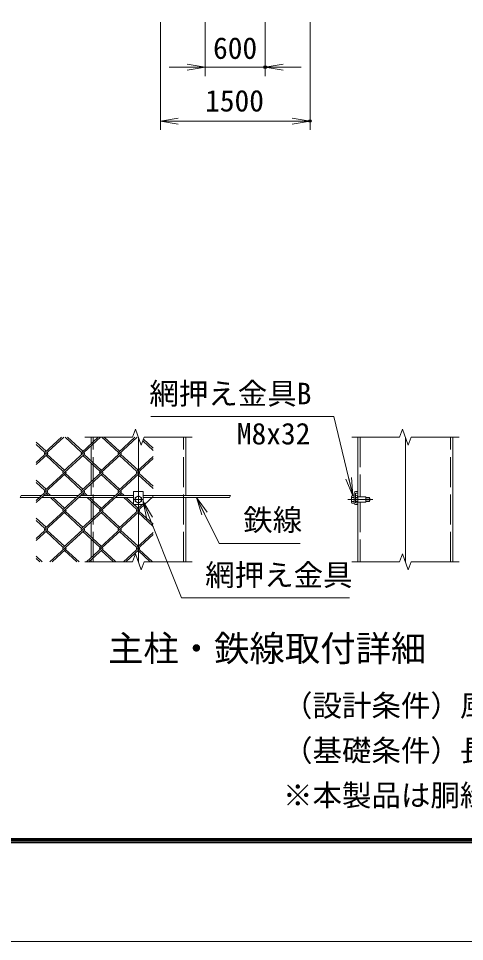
# Model space of a CAD drawing. Units: millimetres at full size. Extents: x -18900 to 18900, y -13365 to 13365.
# Drawn here: x -4148 to 323, y -13365 to -4105 of the extents above; entities that cross this region are included whole.
import ezdxf
from ezdxf.enums import TextEntityAlignment as Align

# ---------------------------------------------------------------- set-up
doc = ezdxf.new("R2010")
doc.units = ezdxf.units.MM
doc.header["$LTSCALE"] = 50
doc.header["$PDMODE"] = 32
doc.header["$PDSIZE"] = 25
doc.linetypes.add('DASHED', pattern=[7.5, 6, -1.5])
doc.linetypes.add('USER1', pattern=[50.8, 31.75, -6.35, 6.35, -6.35])
for name, color, linetype, lineweight in [('0-0_D-STR-TXT', 7, 'Continuous', 13), ('0-1_D-STR1', 1, 'Continuous', 18), ('0-2_D-BMK', 2, 'USER1', 13), ('0-3_D-STR3', 3, 'Continuous', 13), ('0-7_D-STR-DIM', 7, 'Continuous', 13), ('0-8_0', 7, 'Continuous', 18), ('0-A_D-TTL-TXT', 7, 'Continuous', 13), ('0-B_D-STR2', 7, 'Continuous', 13), ('0-C_D-TTL', 7, 'Continuous', 18)]:
    doc.layers.add(name, color=color, linetype=linetype, lineweight=lineweight)
doc.layers.add('0-9_Defpoints', color=253, linetype='Continuous')
doc.styles.add('ＭＳ ゴシック', font='')
doc.styles.get('ＭＳ ゴシック').set_extended_font_data('MS Gothic')

# ---------------------------------------------------------------- blocks, each defined once
blk = doc.blocks.new('_Open')
at = {"layer": '0-8_0'}
blk.add_line((-50, 8.33), (0, 0), dxfattribs=at)
blk.add_lwpolyline([(-50, -8.33), (0, 0), (-50, 0)], dxfattribs=at)

msp = doc.modelspace()

# ---------------------------------------------------------------- linework, layer by layer
at = {"layer": '0-0_D-STR-TXT'}
for points in [[(-2821.93, -8099.32), (-985.8, -8099.32), (-796.5, -8891.16)], [(-831.33, -9918.7), (-2514.43, -9918.7), (-2897.42, -8954.15)], [(-1322.7, -9373), (-2136.63, -9373), (-2362.87, -8912.42)]]:
    msp.add_lwpolyline(points, dxfattribs=at)
at = {"layer": '0-1_D-STR1'}
for p, q in [((-3420.66, -8372.2), (-3420.66, -8305.63)), ((-2470.66, -8890.63), (-2470.66, -8305.63)), ((-744.52, -8305.63), (-744.52, -9555.63)), ((205.48, -9555.63), (205.48, -8305.63)), ((-3420.66, -8543.35), (-3420.66, -8393.36)), ((-3420.66, -8752.85), (-3420.66, -8565.05)), ((-3420.66, -8890.63), (-3420.66, -8774.56)), ((-3420.66, -8924.55), (-3420.66, -8910.63)), ((-3420.66, -9134.05), (-3420.66, -8946.25)), ((-2470.66, -9555.63), (-2470.66, -8910.63)), ((-3420.66, -9305.75), (-3420.66, -9155.75)), ((-3420.66, -9515.25), (-3420.66, -9327.45)), ((-3420.66, -9555.63), (-3420.66, -9536.95)), ((-3358.16, -9555.33), (-3358.16, -9555.63))]:
    msp.add_line(p, q, dxfattribs=at)
at = {"layer": '0-1_D-STR1', "linetype": 'DASHED'}
for p, q in [((-3398.16, -9555.63), (-3398.16, -8305.63)), ((-2493.16, -9555.63), (-2493.16, -8305.63)), ((-722.02, -8305.63), (-722.02, -8902.77)), ((182.98, -9555.63), (182.98, -8305.63)), ((-722.02, -8958.49), (-722.02, -9555.63))]:
    msp.add_line(p, q, dxfattribs=at)
at = {"layer": '0-2_D-BMK'}
for p, q in [((-2945.66, -9555.63), (-2945.66, -8305.63)), ((-269.52, -9555.63), (-269.52, -8305.63)), ((-2995.66, -8930.63), (-2895.66, -8930.63)), ((-846.16, -8930.63), (-596.16, -8930.63))]:
    msp.add_line(p, q, dxfattribs=at)
at = {"layer": '0-3_D-STR3'}
for p, q in [((-2898.16, -8850.63), (-2993.16, -8850.63)), ((-2993.16, -8850.63), (-2993.16, -8980.63)), ((-2898.16, -8850.63), (-2898.16, -8980.63)), ((-784.52, -8865.63), (-784.52, -8965.63)), ((-769.52, -8850.63), (-744.52, -8850.63)), ((-769.52, -8868.13), (-769.52, -8963.13)), ((-767.02, -8865.63), (-744.52, -8865.63)), ((-744.52, -8850.63), (-744.52, -8865.63)), ((-4131.11, -8910.63), (-3937.8, -8910.63)), ((-4119.57, -8890.63), (-3915.97, -8890.63)), ((-3914.11, -8910.63), (-3569.16, -8910.63)), ((-3892.29, -8890.63), (-3547.33, -8890.63)), ((-3545.47, -8910.63), (-3200.52, -8910.63)), ((-3523.65, -8890.63), (-3178.69, -8890.63)), ((-3176.83, -8910.63), (-2993.16, -8910.63)), ((-3155.01, -8890.63), (-2993.16, -8890.63)), ((-2898.16, -8980.63), (-2993.16, -8980.63)), ((-2978.16, -8911.87), (-2945.66, -8893.1)), ((-2978.16, -8949.39), (-2978.16, -8911.87)), ((-2945.66, -8968.16), (-2978.16, -8949.39)), ((-2945.66, -8893.1), (-2913.16, -8911.87)), ((-2913.16, -8949.39), (-2945.66, -8968.16)), ((-2913.16, -8911.87), (-2913.16, -8949.39)), ((-2021.75, -8890.63), (-2898.16, -8890.63)), ((-2033.3, -8910.63), (-2898.16, -8910.63)), ((-811.02, -8899.13), (-807.54, -8893.1)), ((-811.02, -8899.13), (-811.02, -8962.13)), ((-811.02, -8962.13), (-807.54, -8968.16)), ((-784.52, -8893.1), (-807.54, -8893.1)), ((-784.52, -8911.87), (-807.54, -8911.87)), ((-784.52, -8949.39), (-807.54, -8949.39)), ((-784.52, -8968.16), (-807.54, -8968.16)), ((-784.52, -8893.1), (-784.52, -8968.16)), ((-769.52, -8910.63), (-744.52, -8910.63)), ((-769.52, -8914.38), (-744.52, -8914.38)), ((-769.52, -8946.88), (-744.52, -8946.88)), ((-769.52, -8950.63), (-744.52, -8950.63)), ((-769.52, -8980.63), (-744.52, -8980.63)), ((-767.02, -8965.63), (-744.52, -8965.63)), ((-744.52, -8902.63), (-666.02, -8903.13)), ((-666.02, -8958.13), (-744.52, -8958.63)), ((-744.52, -8965.63), (-744.52, -8980.63)), ((-666.02, -8958.13), (-666.02, -8903.13)), ((-666.02, -8910.63), (-630.52, -8910.63)), ((-666.02, -8914.38), (-626.77, -8914.38)), ((-666.02, -8946.88), (-626.77, -8946.88)), ((-666.02, -8950.63), (-630.52, -8950.63)), ((-630.52, -8910.63), (-624.52, -8916.63)), ((-630.52, -8910.63), (-630.52, -8950.63)), ((-630.52, -8950.63), (-624.52, -8944.63)), ((-624.52, -8916.63), (-624.52, -8944.63))]:
    msp.add_line(p, q, dxfattribs=at)
for centre, radius in [((-2945.66, -8930.63), 31.25), ((-758.52, -8900.63), 10)]:
    msp.add_circle(centre, radius, dxfattribs=at)
for centre, radius, start, end in [((-769.52, -8865.63), 15, 90, 180), ((-767.02, -8868.13), 2.5, 90, 180), ((-748.35, -8930.63), 62.1, 162.4121, 197.5879), ((-793.83, -8902.48), 16.61, 145.61585, 214.38415), ((-793.83, -8958.78), 16.61, 145.61585, 214.38415), ((-769.52, -8965.63), 15, 180, 270), ((-767.02, -8963.13), 2.5, 180, 270)]:
    msp.add_arc(centre, radius, start, end, dxfattribs=at)
at = {"layer": '0-7_D-STR-DIM'}
for p, q in [((-2725.58, -4143.82), (-2725.58, -5223.82)), ((-2275.58, -4143.82), (-2275.58, -4683.82)), ((-1675.58, -4143.82), (-1675.58, -4683.82)), ((-1225.58, -4143.82), (-1225.58, -5223.82)), ((-2455.58, -4593.82), (-2635.58, -4593.82)), ((-2275.58, -4593.82), (-1675.58, -4593.82)), ((-1495.58, -4593.82), (-1315.58, -4593.82)), ((-2725.58, -5133.82), (-1225.58, -5133.82)), ((-2974.52, -8226.34), (-3003.38, -8305.63)), ((-2916.8, -8384.92), (-2974.52, -8226.34)), ((-298.38, -8226.34), (-327.24, -8305.63)), ((-240.67, -8384.92), (-298.38, -8226.34)), ((-3483.16, -8305.63), (-3003.38, -8305.63)), ((-2887.94, -8305.63), (-2916.8, -8384.92)), ((-2887.94, -8305.63), (-2408.16, -8305.63)), ((-807.02, -8305.63), (-327.24, -8305.63)), ((-211.81, -8305.63), (-240.67, -8384.92)), ((-211.81, -8305.63), (267.98, -8305.63)), ((-4119.57, -8890.63), (-4131.11, -8910.63)), ((-2021.75, -8890.63), (-2033.3, -8910.63)), ((-2974.52, -9476.34), (-3003.38, -9555.63)), ((-2916.8, -9634.92), (-2974.52, -9476.34)), ((-298.38, -9476.34), (-327.24, -9555.63)), ((-240.67, -9634.92), (-298.38, -9476.34)), ((-3483.16, -9555.63), (-3003.38, -9555.63)), ((-2887.94, -9555.63), (-2916.8, -9634.92)), ((-2887.94, -9555.63), (-2408.16, -9555.63)), ((-807.02, -9555.63), (-327.24, -9555.63)), ((-211.81, -9555.63), (-240.67, -9634.92)), ((-211.81, -9555.63), (267.98, -9555.63))]:
    msp.add_line(p, q, dxfattribs=at)
at = {"layer": '0-9_Defpoints'}
for p in [(-1675.58, -4593.82), (-1225.58, -5133.82)]:
    msp.add_point(p, dxfattribs=at)
at = {"layer": '0-B_D-STR2'}
for p, q in [((-3693.56, -8305.63), (-3969.57, -8558.54)), ((-3716.65, -8305.63), (-3882.69, -8457.78)), ((-3324.92, -8305.63), (-3698.66, -8648.1)), ((-3514.34, -8457.5), (-3680.09, -8305.63)), ((-3502.5, -8446.65), (-3656.4, -8305.63)), ((-3348.01, -8305.63), (-3514.05, -8457.78)), ((-2956.28, -8305.63), (-3330.03, -8648.1)), ((-3145.71, -8457.5), (-3311.45, -8305.63)), ((-3133.86, -8446.65), (-3287.77, -8305.63)), ((-2979.96, -8305.63), (-3145.71, -8457.5)), ((-2798.51, -8416.15), (-2895.74, -8327.06)), ((-3871.14, -8446.65), (-3969.57, -8356.46)), ((-3882.98, -8457.5), (-3969.57, -8378.16)), ((-2798.51, -8437.85), (-2901.67, -8343.33)), ((-3859.3, -8479.21), (-3969.57, -8580.25)), ((-3490.66, -8479.21), (-3882.98, -8838.7)), ((-3698.66, -8648.1), (-3871.14, -8490.06)), ((-3686.82, -8637.25), (-3859.3, -8479.21)), ((-3122.02, -8479.21), (-3514.34, -8838.7)), ((-3330.03, -8648.1), (-3502.5, -8490.06)), ((-3318.18, -8637.25), (-3490.66, -8479.21)), ((-2961.39, -8648.1), (-3133.86, -8490.06)), ((-2949.55, -8637.25), (-3122.02, -8479.21)), ((-2798.51, -8498.86), (-2961.39, -8648.1)), ((-2798.51, -8520.56), (-3145.71, -8838.7)), ((-3674.98, -8669.8), (-3969.57, -8939.74)), ((-3306.34, -8669.8), (-3698.66, -9029.3)), ((-3514.34, -8838.7), (-3686.82, -8680.66)), ((-3502.5, -8827.85), (-3674.98, -8669.8)), ((-2937.7, -8669.8), (-3330.03, -9029.3)), ((-3145.71, -8838.7), (-3318.18, -8680.66)), ((-3133.86, -8827.85), (-3306.34, -8669.8)), ((-2798.51, -8819.05), (-2948.51, -8681.6)), ((-2798.51, -8797.35), (-2937.7, -8669.8)), ((-3871.14, -8827.85), (-3969.57, -8737.66)), ((-3882.98, -8838.7), (-3969.57, -8759.36)), ((-3859.3, -8860.4), (-3969.57, -8961.44)), ((-3490.66, -8860.4), (-3882.98, -9219.9)), ((-3850, -8890.63), (-3871.14, -8871.25)), ((-3826.31, -8890.63), (-3859.3, -8860.4)), ((-3122.02, -8860.4), (-3514.34, -9219.9)), ((-3481.36, -8890.63), (-3502.5, -8871.25)), ((-3457.68, -8890.63), (-3490.66, -8860.4)), ((-3112.72, -8890.63), (-3133.86, -8871.25)), ((-3089.04, -8890.63), (-3122.03, -8860.4)), ((-3698.66, -9029.3), (-3828.17, -8910.63)), ((-3686.82, -9018.45), (-3804.49, -8910.63)), ((-3330.03, -9029.3), (-3459.53, -8910.63)), ((-3318.18, -9018.45), (-3435.85, -8910.63)), ((-2798.51, -8901.76), (-3145.71, -9219.9)), ((-2961.39, -9029.3), (-3090.89, -8910.63)), ((-2993.16, -8978.49), (-3067.21, -8910.63)), ((-2949.55, -9018.45), (-2990.82, -8980.63)), ((-2908.27, -8980.63), (-2961.39, -9029.3)), ((-3674.98, -9051), (-3969.57, -9320.94)), ((-3306.34, -9051), (-3698.66, -9410.5)), ((-3514.34, -9219.9), (-3686.82, -9061.85)), ((-3502.5, -9209.05), (-3674.98, -9051)), ((-2937.7, -9051), (-3330.03, -9410.5)), ((-3145.71, -9219.9), (-3318.18, -9061.85)), ((-3133.86, -9209.05), (-3306.34, -9051)), ((-2798.51, -9200.25), (-2949.55, -9061.85)), ((-2798.51, -9178.55), (-2937.7, -9051)), ((-3871.14, -9209.05), (-3969.57, -9118.86)), ((-3882.98, -9219.9), (-3969.57, -9140.56)), ((-3859.3, -9241.6), (-3969.57, -9342.64)), ((-3698.66, -9410.5), (-3871.14, -9252.45)), ((-3686.82, -9399.65), (-3859.3, -9241.6)), ((-3490.66, -9241.6), (-3833.36, -9555.63)), ((-3330.03, -9410.5), (-3502.5, -9252.45)), ((-3318.18, -9399.65), (-3490.66, -9241.6)), ((-3122.02, -9241.6), (-3464.72, -9555.63)), ((-2961.39, -9410.5), (-3133.86, -9252.45)), ((-2949.55, -9399.65), (-3122.02, -9241.6)), ((-2798.51, -9282.95), (-3096.09, -9555.63)), ((-2798.51, -9261.25), (-2961.39, -9410.5)), ((-3674.98, -9432.2), (-3809.68, -9555.63)), ((-3563.97, -9555.63), (-3686.82, -9443.05)), ((-3540.28, -9555.63), (-3674.98, -9432.2)), ((-3306.34, -9432.2), (-3441.04, -9555.63)), ((-3195.33, -9555.63), (-3318.18, -9443.05)), ((-3171.64, -9555.63), (-3306.34, -9432.2)), ((-2937.7, -9432.2), (-3072.4, -9555.63)), ((-2826.69, -9555.63), (-2949.55, -9443.05)), ((-2803.01, -9555.63), (-2937.7, -9432.2)), ((-3908.92, -9555.63), (-3969.57, -9500.06)), ((-3932.6, -9555.63), (-3969.57, -9521.76))]:
    msp.add_line(p, q, dxfattribs=at)
for centre, start, end in [((-3870.88, -8468.65), 137.5, 222.5), ((-3870.88, -8468.65), 317.5, 42.5), ((-3502.24, -8468.65), 137.5, 222.5), ((-3502.24, -8468.65), 317.5, 42.5), ((-3133.6, -8468.65), 137.5, 222.5), ((-3133.6, -8468.65), 317.5, 42.5), ((-3686.82, -8658.95), 137.5, 222.5), ((-3686.82, -8658.95), 317.5, 42.5), ((-3318.18, -8658.95), 137.5, 222.5), ((-3318.18, -8658.95), 317.5, 42.5), ((-2949.55, -8658.95), 137.5, 222.5), ((-2949.55, -8658.95), 317.5, 42.5), ((-3871.17, -8849.58), 137.5, 222.5), ((-3871.17, -8849.58), 317.5, 42.5), ((-3502.53, -8849.58), 137.5, 222.5), ((-3502.53, -8849.58), 317.5, 42.5), ((-3133.89, -8849.58), 137.5, 222.5), ((-3133.89, -8849.58), 317.5, 42.5), ((-3686.82, -9040.15), 137.5, 222.5), ((-3686.82, -9040.15), 317.5, 42.5), ((-3318.18, -9040.15), 137.5, 222.5), ((-3318.18, -9040.15), 317.5, 42.5), ((-2949.55, -9040.15), 137.5, 222.5), ((-2949.55, -9040.15), 317.5, 42.5), ((-3871.17, -9230.78), 137.5, 222.5), ((-3871.17, -9230.78), 317.5, 42.5), ((-3502.53, -9230.78), 137.5, 222.5), ((-3502.53, -9230.78), 317.5, 42.5), ((-3133.57, -9231.02), 137.5, 222.5), ((-3133.57, -9231.02), 317.5, 42.5), ((-3686.53, -9421.62), 137.5, 222.5), ((-3686.53, -9421.62), 317.5, 42.5), ((-3317.89, -9421.62), 137.5, 222.5), ((-3317.89, -9421.62), 317.5, 42.5), ((-2949.25, -9421.62), 137.5, 222.5), ((-2949.25, -9421.62), 317.5, 42.5)]:
    msp.add_arc(centre, 16.06, start, end, dxfattribs=at)
at = {"layer": '0-C_D-TTL', "color": 2}
msp.add_lwpolyline([(-18900, 13365), (18900, 13365), (18900, -13365), (-18900, -13365)], close=True, dxfattribs=at)
at = {"layer": '0-C_D-TTL'}
for points in [[(-17685, 12375), (17685, 12375), (17685, -12375), (-17685, -12375)], [(-17673.75, 12363.75), (17673.75, 12363.75), (17673.75, -12363.75), (-17673.75, -12363.75)], [(-17662.5, 12352.5), (17662.5, 12352.5), (17662.5, -12352.5), (-17662.5, -12352.5)], [(-17651.25, 12341.25), (17651.25, 12341.25), (17651.25, -12341.25), (-17651.25, -12341.25)], [(-17640, 12330), (17640, 12330), (17640, -12330), (-17640, -12330)]]:
    msp.add_lwpolyline(points, close=True, dxfattribs=at)

# ---------------------------------------------------------------- block references
at = {"layer": '0-0_D-STR-TXT', "xscale": 3.6, "yscale": 3.6}
for p, rotation in [((-796.03, -8893.1), 283.44491), ((-2898.16, -8952.29), 111.65654), ((-2363.75, -8910.63), 116.161)]:
    msp.add_blockref('_Open', p, dxfattribs=dict(at, rotation=rotation))
at = {"layer": '0-7_D-STR-DIM', "xscale": 3.6, "yscale": 3.6}
for p in [(-2275.58, -4593.82), (-1225.58, -5133.82)]:
    msp.add_blockref('_Open', p, dxfattribs=at)
at = {"layer": '0-7_D-STR-DIM', "xscale": 3.6, "yscale": 3.6, "rotation": 180}
for p in [(-1675.58, -4593.82), (-2725.58, -5133.82)]:
    msp.add_blockref('_Open', p, dxfattribs=at)

# ---------------------------------------------------------------- texts
at = {"layer": '0-0_D-STR-TXT', "style": 'ＭＳ ゴシック'}
for s, p in [('網押え金具B', (-2835.64, -8041.54)), ('M8x32', (-1958.48, -8443.15)), ('鉄線', (-1894.91, -9308.37)), ('網押え金具', (-2276.13, -9860.93))]:
    msp.add_text(s, height=216.6, dxfattribs=at).set_placement(p, align=Align.BOTTOM_LEFT)
at = {"layer": '0-7_D-STR-DIM', "style": 'ＭＳ ゴシック'}
for s, p in [('600', (-2197.27, -4575.4)), ('1500', (-2276.72, -5103.45))]:
    msp.add_text(s, height=216.6, dxfattribs=at).set_placement(p, align=Align.BOTTOM_LEFT)
at = {"layer": '0-A_D-TTL-TXT', "style": 'ＭＳ ゴシック'}
for s, height, p in [('主柱・鉄線取付詳細', 259.9, (-3250.54, -10632.41)), ('（設計条件）風荷重：昭和57年改正 建築基準法・同施行令に基づく風圧力に準拠。', 216.6, (-1496.02, -11171.63)), ('（基礎条件）長期許容地耐力49kN/㎡ の場合。', 216.6, (-1496.02, -11621.63)), ('※本製品は胴縁に現場孔あけが必要な製品になります。(支柱取付部)', 216.6, (-1496.02, -12071.63))]:
    msp.add_text(s, height=height, dxfattribs=at).set_placement(p, align=Align.BOTTOM_LEFT)

doc.saveas('drawing.dxf')
